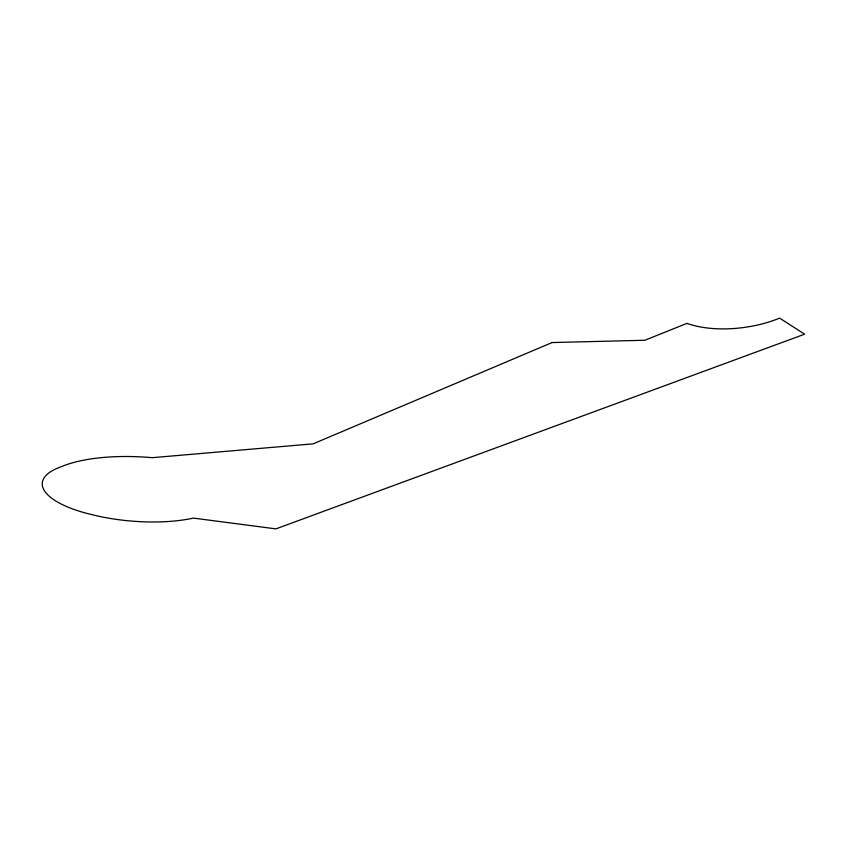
<?xml version="1.0" encoding="UTF-8"?>
<svg xmlns="http://www.w3.org/2000/svg" width="847" height="847" viewBox="0 0 847 847"><rect width="100%" height="100%" fill="white"/><g stroke="black" fill="none" stroke-linecap="round" stroke-linejoin="round"><path stroke-width="1.27" d="M552.053 342.559L313.146 443.849L152.206 457.687A105.907 37.268 4.8 0 0 61.048 466.813A82.307 29.042 5.2 0 0 91.158 514.447A94.853 33.732 5.1 0 0 193.391 518.099L275.931 528.877L804.65 334.173L779.621 318.123A74.811 34.96 -7.6 0 1 686.949 323.374L644.853 340.261L552.053 342.559"/></g></svg>
